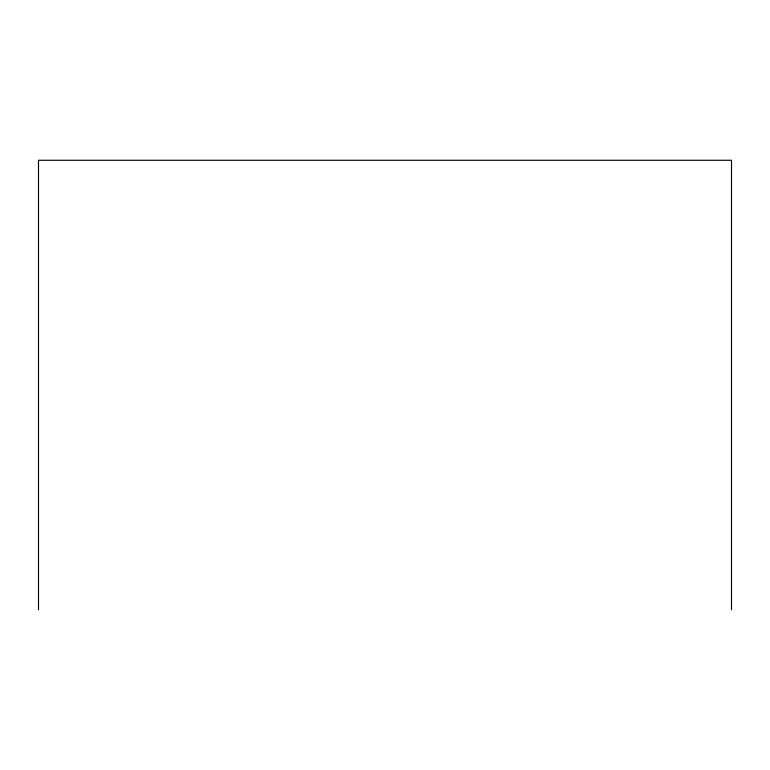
<?xml version="1.0" encoding="UTF-8"?>
<svg xmlns="http://www.w3.org/2000/svg" width="770" height="770" viewBox="0 0 770 770"><rect width="100%" height="100%" fill="white"/><g stroke="black" fill="none" stroke-linecap="round" stroke-linejoin="round"><path stroke-width="1.16" d="M731.5 609.715L731.5 160.285L38.5 160.285L38.5 609.715"/></g></svg>
